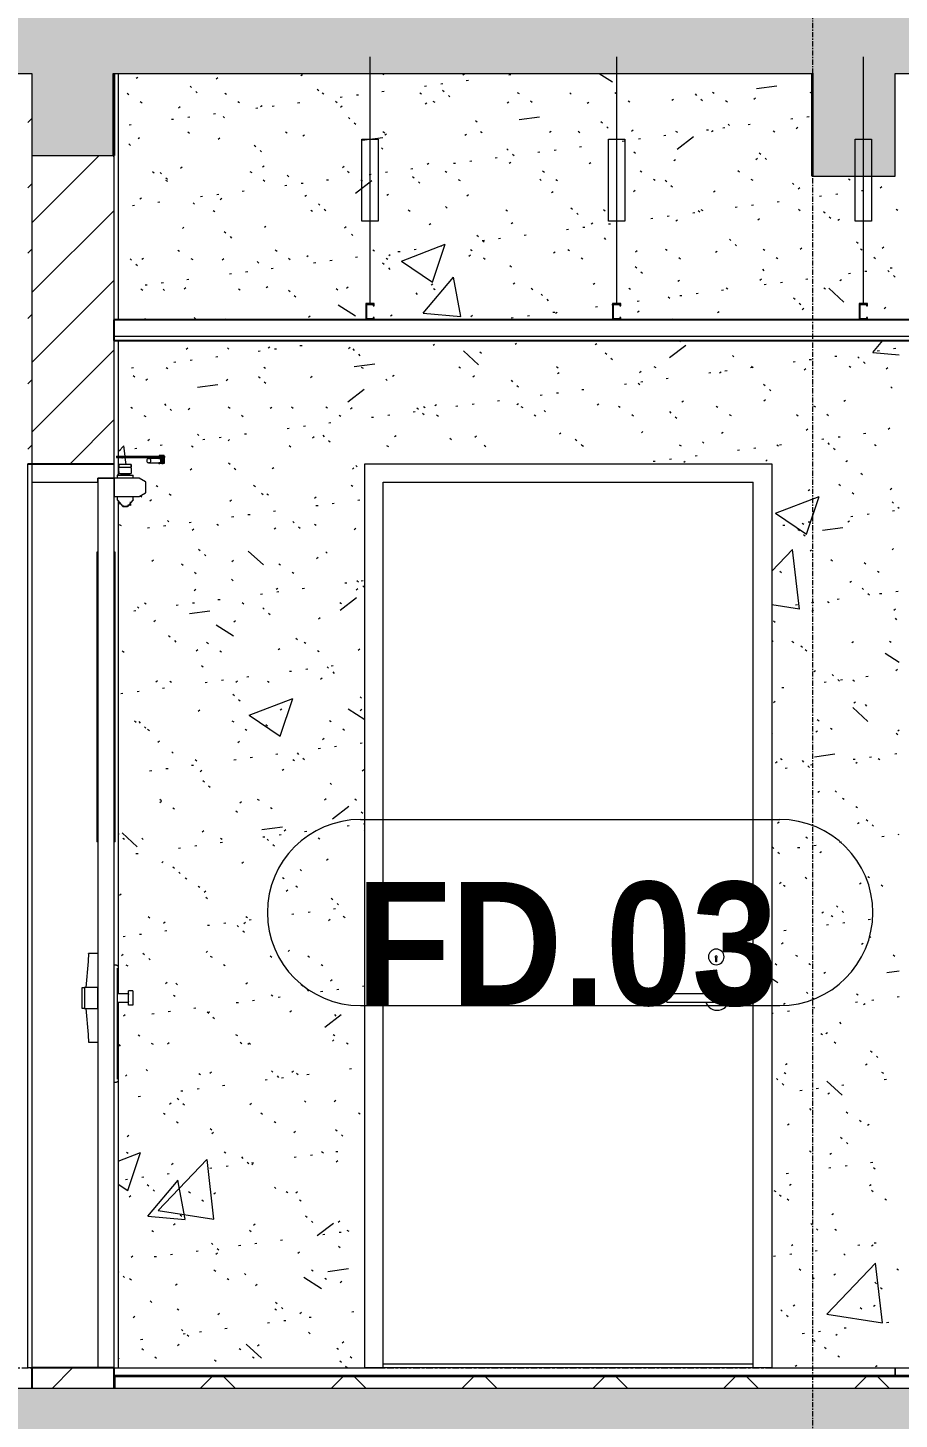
# Model space of a CAD drawing. Header units: millimetres. Extents: x 3451 to 201731, y -8641 to 35300.
# Drawn here: x 26527 to 28647, y 2075 to 5461 of the extents above; entities that cross this region are included whole.
import ezdxf

# ---------------------------------------------------------------- set-up
doc = ezdxf.new("R2010")
doc.units = ezdxf.units.MM
doc.linetypes.add('Centre', pattern=[31.75, 6.35, -4.7625, 15.875, -4.7625])
doc.linetypes.add('Grid Line', pattern=[22.225, 12.7, -3.175, 3.175, -3.175])
for name, color, linetype, lineweight in [('0-1', 7, 'Continuous', 5), ('A-CLNG', 13, 'Continuous', 9), ('A-CLNG-1', 13, 'Continuous', 25), ('A-CLNG-PATT-1', 13, 'Continuous', 9), ('A-DETL-GENF', 92, 'Continuous', 9), ('A-DETL-GENF-1', 7, 'Continuous', 9), ('A-DETL-THIN', 151, 'Continuous', 9), ('A-DOOR', 31, 'Continuous', 9), ('A-DOOR-1', 31, 'Continuous', 18), ('A-DOOR-FRAM', 31, 'Continuous', 9), ('A-DOOR-FRAM-1', 31, 'Continuous', 18), ('A-DOOR-IDEN', 31, 'Continuous', 9), ('A-FLOR-3', 192, 'Continuous', 35), ('A-FLOR-LEVL-2', 51, 'Centre', 9), ('A-FLOR-PATT-3', 8, 'Continuous', 9), ('A-WALL', 113, 'Continuous', 9), ('A-WALL-1', 113, 'Continuous', 25), ('A-WALL-PATT-4', 111, 'Continuous', 9), ('I-WALL', 2, 'Continuous', 9), ('I-WALL-2', 2, 'Continuous', 25), ('S-BEAM-1', 12, 'Continuous', 5), ('S-BEAM-2', 10, 'Continuous', 35), ('S-COLS-1', 7, 'Continuous', 9), ('S-GRID-1', 1, 'Grid Line', 9), ('S-STRS', 31, 'Continuous', 9)]:
    doc.layers.add(name, color=color, linetype=linetype, lineweight=lineweight)
doc.styles.add('Arial_B_1', font='arialbd.ttf', dxfattribs={"width": 0.9, "height": 300})

# ---------------------------------------------------------------- blocks, each defined once
blk = doc.blocks.new('NCV_TKTC_KET CAU_rvt-1-TKCS_MẶT CẮT C')
at = {"layer": 'S-BEAM-1'}
for points in [[(26737.4, 5150), (26737.4, 5350), (26735.3, 5350), (26735.3, 5150)], [(28435.3, 5100), (28436.9, 5100), (28435.3, 5152.2)]]:
    blk.add_hatch(color=256, dxfattribs=at).paths.add_polyline_path(points)
at = {"layer": 'S-BEAM-2'}
for p, q in [((26737.4, 5150), (26737.4, 5350)), ((28435.3, 5350.1), (28435.3, 5100)), ((26735.3, 5150), (26737.4, 5150))]:
    blk.add_line(p, q, dxfattribs=at)
at = {"layer": 'S-COLS-1'}
blk.add_line((28636.9, 2180), (28636.9, 2200), dxfattribs=at)
blk = doc.blocks.new('FD_02 - FD_03 - FD_03-KY THUAT-900x2200mm-801876-TKCS_MẶT CẮT C')
at = {"layer": 'A-DOOR'}
for p, q in [((28201, 3188.3), (28201, 3197.7)), ((28202.9, 3188.3), (28201, 3188.3)), ((28202.9, 3197.7), (28202.9, 3188.3)), ((28186.9, 3110), (28081.9, 3110)), ((28081.9, 3100), (28081.9, 3110)), ((28081.9, 3090), (28081.9, 3100)), ((28081.9, 3090), (28186.9, 3090)), ((27391.9, 2210), (28291.9, 2210))]:
    blk.add_line(p, q, dxfattribs=at)
at = {"layer": 'A-DOOR', "flags": 128}
for points in [[(28201.9, 3110), (28201.9, 3110), (28201.9, 3110), (28201.8, 3110), (28201.7, 3110), (28201.6, 3110), (28201.5, 3110), (28201.4, 3110), (28201.2, 3110), (28201, 3110), (28200.8, 3110), (28200.5, 3110), (28200.2, 3110), (28200, 3110), (28199.6, 3110), (28199.3, 3110), (28199, 3110), (28198.6, 3110), (28198.2, 3110), (28197.8, 3110), (28197.4, 3110), (28196.9, 3110), (28196.5, 3110), (28196, 3110), (28195.5, 3110), (28195, 3110), (28194.5, 3110), (28194, 3110), (28193.5, 3110), (28192.9, 3110), (28192.4, 3110), (28191.8, 3110), (28191.2, 3110), (28190.7, 3110), (28190.1, 3110), (28189.5, 3110), (28188.9, 3110), (28188.3, 3110), (28187.7, 3110), (28187.1, 3110), (28186.9, 3110)], [(28186.9, 3090), (28187.5, 3090), (28188.1, 3090), (28188.7, 3090), (28189.3, 3090), (28189.9, 3090), (28190.5, 3090), (28191.1, 3090), (28191.7, 3090), (28192.2, 3090), (28192.8, 3090), (28193.3, 3090), (28193.9, 3090), (28194.4, 3090), (28194.9, 3090), (28195.4, 3090), (28195.9, 3090), (28196.4, 3090), (28196.8, 3090), (28197.3, 3090), (28197.7, 3090), (28198.1, 3090), (28198.5, 3090), (28198.9, 3090), (28199.2, 3090), (28199.6, 3090), (28199.9, 3090), (28200.2, 3090), (28200.4, 3090), (28200.7, 3090), (28200.9, 3090), (28201.1, 3090), (28201.3, 3090), (28201.5, 3090), (28201.6, 3090), (28201.7, 3090), (28201.8, 3090), (28201.9, 3090), (28201.9, 3090), (28201.9, 3090)]]:
    blk.add_lwpolyline(points, dxfattribs=at)
at = {"layer": 'A-DOOR'}
for centre, radius, start, end in [((28201.9, 3200), 19, 0, 180), ((28201.9, 3200), 19, 180, 360), ((28201.9, 3200), 2.5, 293.4206, 247.0082), ((28204.4, 3100), 30, 0, 161.0721), ((28204.4, 3100), 30, 198.7162, 0), ((28201.9, 3100), 10, 75, 105), ((28201.9, 3100), 10, 255, 285), ((28201.9, 3100), 10, 0, 45), ((28201.9, 3100), 10, 315, 0)]:
    blk.add_arc(centre, radius, start, end, dxfattribs=at)
at = {"layer": 'A-DOOR-FRAM'}
for p, q in [((27391.9, 2200), (27391.9, 4355)), ((27391.9, 4355), (28291.9, 4355)), ((28291.9, 2200), (28291.9, 4355)), ((27346.9, 2200), (27391.9, 2200)), ((28336.9, 2200), (28291.9, 2200))]:
    blk.add_line(p, q, dxfattribs=at)
blk = doc.blocks.new('FD_01 - FD_01-1200x2200mm-1787917-TKCS_MẶT CẮT C')
at = {"layer": 'A-DOOR'}
for p, q in [((26743.4, 4418.5), (26772.7, 4418.5)), ((26743.4, 4418.5), (26743.4, 4415.5)), ((26743.4, 4415.5), (26772.7, 4415.5)), ((26757.9, 4414.5), (26755.9, 4414.5)), ((26755.9, 4414.5), (26757.9, 4414.5)), ((26823.9, 4414.5), (26757.9, 4414.5)), ((26772.7, 4418.5), (26773.9, 4418.5)), ((26772.7, 4415.5), (26773.9, 4415.5)), ((26773.4, 4418.5), (26772.8, 4418.5)), ((26772.8, 4418.5), (26773.4, 4418.5)), ((26773.4, 4415.5), (26772.8, 4415.5)), ((26772.8, 4415.5), (26773.4, 4415.5)), ((26773.9, 4418.5), (26799.5, 4418.5)), ((26773.9, 4415.5), (26799.5, 4415.5)), ((26799.5, 4418.5), (26800.5, 4418.5)), ((26799.5, 4415.5), (26800.5, 4415.5)), ((26800.5, 4418.5), (26851.1, 4418.5)), ((26800.5, 4415.5), (26851.1, 4415.5)), ((26851.7, 4412.5), (26821.6, 4412.5)), ((26821.6, 4402.5), (26851.7, 4402.5)), ((26823.9, 4414.5), (26825.9, 4414.5)), ((26825.9, 4414.5), (26823.9, 4414.5)), ((26847.7, 4414.5), (26845.7, 4414.5)), ((26846.7, 4414.5), (26846.7, 4411.5)), ((26848.3, 4414.5), (26846.7, 4414.5)), ((26846.7, 4414.5), (26847.3, 4414.5)), ((26846.7, 4403.5), (26846.7, 4400.5)), ((26847.2, 4420.3), (26847.2, 4418.5)), ((26847.2, 4420.3), (26859.2, 4420.3)), ((26859.2, 4420.3), (26847.2, 4420.3)), ((26847.3, 4414.5), (26847.3, 4411.5)), ((26847.3, 4403.5), (26847.3, 4400.5)), ((26847.7, 4414.5), (26848.8, 4414.5)), ((26848.2, 4415.5), (26848.2, 4414.5)), ((26848.4, 4414.5), (26848.2, 4414.5)), ((26848.2, 4414.5), (26848.3, 4414.5)), ((26848.8, 4414.5), (26851.5, 4414.5)), ((26848.8, 4411.5), (26848.8, 4414.5)), ((26848.8, 4400.5), (26848.8, 4403.5)), ((26849.9, 4411.5), (26851.7, 4411.5)), ((26851.7, 4403.5), (26849.9, 4403.5)), ((26853.2, 4418.5), (26850.7, 4418.5)), ((26850.7, 4418.5), (26853.2, 4418.5)), ((26853.2, 4415.5), (26850.7, 4415.5)), ((26850.7, 4415.5), (26853.2, 4415.5)), ((26850.7, 4415.5), (26853.2, 4415.5)), ((26853.2, 4415.5), (26850.7, 4415.5)), ((26851.1, 4418.5), (26852.7, 4418.5)), ((26852.7, 4418.5), (26851.1, 4418.5)), ((26851.1, 4415.5), (26852.7, 4415.5)), ((26852.7, 4415.5), (26851.1, 4415.5)), ((26851.5, 4414.5), (26854.6, 4414.5)), ((26851.6, 4418.5), (26853.2, 4418.5)), ((26853.2, 4418.5), (26851.6, 4418.5)), ((26851.7, 4411.5), (26852, 4411.5)), ((26852, 4403.5), (26851.7, 4403.5)), ((26852, 4411.5), (26853.8, 4411.5)), ((26853.8, 4403.5), (26852, 4403.5)), ((26852.7, 4418.5), (26860.4, 4418.5)), ((26852.7, 4415.5), (26860.4, 4415.5)), ((26855.5, 4414.5), (26853.5, 4414.5)), ((26853.8, 4403.5), (26853.8, 4411.5)), ((26856.2, 4414.5), (26854.2, 4414.5)), ((26854.5, 4414.5), (26856.7, 4414.5)), ((26854.6, 4414.5), (26854.6, 4400.5)), ((26856.4, 4414.5), (26854.9, 4414.5)), ((26855.5, 4414.5), (26857, 4414.5)), ((26857, 4414.5), (26859.4, 4414.5)), ((26857, 4400.5), (26857, 4414.5)), ((26858.2, 4414.5), (26858.2, 4415.5)), ((26859.2, 4418.5), (26859.2, 4420.3)), ((26859.7, 4400.5), (26859.7, 4414.5)), ((26860.4, 4418.5), (26860.4, 4418.5)), ((26860.4, 4415.5), (26860.4, 4415.5)), ((26860.8, 4415.5), (26860.8, 4418.5)), ((26744.8, 4372), (26744.8, 4365)), ((26745.5, 4372), (26744.8, 4372)), ((26744.8, 4372), (26759.3, 4372)), ((26748.9, 4398), (26749.1, 4398)), ((26748.9, 4392), (26748.9, 4398)), ((26749.1, 4392), (26748.9, 4392)), ((26748.9, 4381.1), (26748.9, 4389.4)), ((26748.9, 4376), (26778.9, 4376)), ((26748.9, 4376), (26754.3, 4376)), ((26754.3, 4376), (26761.7, 4376)), ((26754.3, 4374), (26754.3, 4376)), ((26758, 4374), (26754.3, 4374)), ((26755.4, 4374), (26755.4, 4372)), ((26756.6, 4374), (26755.4, 4374)), ((26755.4, 4374), (26755.7, 4374)), ((26755.7, 4374), (26756.6, 4374)), ((26762, 4374), (26758, 4374)), ((26758, 4374), (26762, 4374)), ((26761.7, 4374), (26758, 4374)), ((26759.3, 4372), (26783.9, 4372)), ((26761.7, 4376), (26771.7, 4376)), ((26761.7, 4376), (26761.7, 4374)), ((26766.7, 4374), (26761.7, 4374)), ((26766.7, 4374), (26762, 4374)), ((26762, 4374), (26766.7, 4374)), ((26766.7, 4374), (26770.7, 4374)), ((26773.1, 4374), (26766.7, 4374)), ((26771.7, 4374), (26766.7, 4374)), ((26770.7, 4374), (26773.4, 4374)), ((26771.7, 4376), (26774.4, 4376)), ((26771.7, 4374), (26771.7, 4376)), ((26773.1, 4374), (26771.7, 4374)), ((26772.6, 4376), (26778.9, 4376)), ((26773.4, 4374), (26773.1, 4374)), ((26774.4, 4374), (26773.1, 4374)), ((26773.4, 4372), (26773.4, 4374)), ((26774.4, 4374), (26774.4, 4376)), ((26778.7, 4398), (26778.9, 4398)), ((26778.9, 4392), (26778.7, 4392)), ((26778.9, 4398), (26778.9, 4392)), ((26778.9, 4389.4), (26778.9, 4381.1)), ((26778.9, 4376), (26778.9, 4376)), ((26783.9, 4372), (26783.2, 4372)), ((26783.9, 4365), (26783.9, 4372)), ((26845.7, 4400.5), (26847.7, 4400.5)), ((26847.3, 4400.5), (26848.8, 4400.5)), ((26848.8, 4400.5), (26847.7, 4400.5)), ((26851.5, 4400.5), (26848.8, 4400.5)), ((26854.6, 4400.5), (26851.5, 4400.5)), ((26853.5, 4400.5), (26855.5, 4400.5)), ((26854.9, 4400.5), (26856.2, 4400.5)), ((26857, 4400.5), (26855.5, 4400.5)), ((26859.2, 4400.5), (26857, 4400.5)), ((26744.9, 4320), (26744.9, 4312.4)), ((26745.1, 4311.7), (26758.1, 4296.3)), ((26770.6, 4296.3), (26783.6, 4311.7)), ((26783.9, 4312.4), (26783.9, 4320)), ((26760.7, 4297), (26758.8, 4297)), ((26758.8, 4297), (26760.7, 4297)), ((26760.9, 4296), (26767.9, 4296)), ((26767.9, 4296), (26760.9, 4296)), ((26769.9, 4297), (26768, 4297)), ((26768, 4297), (26769.9, 4297)), ((26697.4, 4185), (26695.4, 4185)), ((26695.4, 4185), (26695.4, 3480)), ((26739.4, 4185), (26737.4, 4185)), ((26739.4, 3480), (26739.4, 4185)), ((26697.4, 3480), (26695.4, 3480)), ((26739.4, 3480), (26737.4, 3480)), ((26673.8, 3188.9), (26668.8, 3125.4)), ((26697.4, 3208), (26675.3, 3208)), ((26675.3, 3207.5), (26675.3, 3208)), ((26743.4, 3180), (26737.4, 3180)), ((26745.4, 2902.5), (26745.4, 3172.5)), ((26659.3, 3074.6), (26659.3, 3125.4)), ((26659.3, 3125.4), (26665.6, 3125.4)), ((26665.6, 3125.4), (26665.6, 3074.6)), ((26697.4, 3125.4), (26665.6, 3125.4)), ((26697.4, 3074.6), (26697.4, 3125.4)), ((26772.4, 3110), (26772.4, 3117.5)), ((26782.4, 3117.5), (26772.4, 3117.5)), ((26782.4, 3117.5), (26782.4, 3110)), ((26772.4, 3110), (26745.4, 3110)), ((26745.4, 3107.1), (26745.4, 3109.7)), ((26745.4, 3090.3), (26745.4, 3092.9)), ((26745.4, 3090), (26772.4, 3090)), ((26772.4, 3100), (26772.4, 3110)), ((26772.4, 3109.7), (26772.4, 3108.7)), ((26772.4, 3090), (26772.4, 3100)), ((26772.4, 3091.3), (26772.4, 3090.3)), ((26772.4, 3082.5), (26772.4, 3090)), ((26782.4, 3082.5), (26772.4, 3082.5)), ((26782.4, 3110), (26782.4, 3100)), ((26782.4, 3100), (26782.4, 3090)), ((26782.4, 3090), (26782.4, 3082.5)), ((26665.6, 3074.6), (26659.3, 3074.6)), ((26665.6, 3074.6), (26697.4, 3074.6)), ((26668.8, 3074.6), (26673.8, 3011.1)), ((26675.3, 2992.1), (26675.3, 2992.5)), ((26675.3, 2992.1), (26697.4, 2992.1)), ((26747.4, 3006), (26745.4, 3006)), ((26747.4, 2995.1), (26745.4, 2995.1)), ((26747.4, 3003), (26747.4, 3003)), ((26747.4, 3003), (26747.4, 2997)), ((26747.4, 2997), (26747.4, 2997)), ((26747.4, 2995.1), (26747.4, 2995.1)), ((26747.4, 2995.1), (26747.4, 2981.2)), ((26747.4, 2981.2), (26747.4, 2981.2)), ((26745.4, 2977.7), (26747.4, 2977.7)), ((26737.4, 2895), (26743.4, 2895))]:
    blk.add_line(p, q, dxfattribs=at)
at = {"layer": 'A-DOOR', "flags": 128}
for points in [[(26851, 4407.5), (26851, 4408.3), (26850.9, 4409), (26850.7, 4409.7), (26850.5, 4410.4), (26850.2, 4411), (26849.9, 4411.5)], [(26849.9, 4403.5), (26850.2, 4404), (26850.5, 4404.6), (26850.7, 4405.3), (26850.9, 4406), (26851, 4406.7), (26851, 4407.5)], [(26745.1, 4311.7), (26745.1, 4311.7), (26745.1, 4311.8), (26745, 4311.8), (26745, 4311.8), (26745, 4311.9), (26745, 4311.9), (26745, 4312), (26744.9, 4312), (26744.9, 4312), (26744.9, 4312.1), (26744.9, 4312.1), (26744.9, 4312.2), (26744.9, 4312.2), (26744.9, 4312.3), (26744.9, 4312.3), (26744.9, 4312.3), (26744.9, 4312.4), (26744.9, 4312.4)], [(26783.9, 4312.4), (26783.9, 4312.4), (26783.9, 4312.3), (26783.9, 4312.3), (26783.8, 4312.2), (26783.8, 4312.2), (26783.8, 4312.1), (26783.8, 4312.1), (26783.8, 4312.1), (26783.8, 4312), (26783.8, 4312), (26783.8, 4311.9), (26783.7, 4311.9), (26783.7, 4311.9), (26783.7, 4311.8), (26783.7, 4311.8), (26783.6, 4311.7), (26783.6, 4311.7), (26783.6, 4311.7)], [(26758.8, 4296), (26758.8, 4296), (26758.7, 4296), (26758.7, 4296), (26758.6, 4296), (26758.6, 4296), (26758.6, 4296), (26758.5, 4296), (26758.5, 4296), (26758.5, 4296.1), (26758.4, 4296.1), (26758.4, 4296.1), (26758.4, 4296.1), (26758.3, 4296.1), (26758.3, 4296.1), (26758.3, 4296.2), (26758.2, 4296.2), (26758.2, 4296.2), (26758.2, 4296.2), (26758.2, 4296.3), (26758.1, 4296.3), (26758.1, 4296.3), (26758.1, 4296.3)], [(26758.8, 4296), (26758.8, 4296), (26758.8, 4296), (26758.8, 4296), (26758.9, 4296), (26758.9, 4296), (26758.9, 4296), (26759, 4296), (26759.1, 4296), (26759.1, 4296), (26759.2, 4296), (26759.3, 4296), (26759.4, 4296), (26759.5, 4296), (26759.6, 4296), (26759.8, 4296), (26759.9, 4296), (26760, 4296), (26760.2, 4296), (26760.3, 4296), (26760.5, 4296), (26760.6, 4296), (26760.8, 4296), (26761, 4296), (26761.2, 4296), (26761.4, 4296), (26761.5, 4296), (26761.7, 4296), (26761.9, 4296), (26762.1, 4296), (26762.3, 4296), (26762.6, 4296), (26762.8, 4296), (26763, 4296), (26763.2, 4296), (26763.4, 4296), (26763.6, 4296), (26763.9, 4296), (26764.1, 4296), (26764.3, 4296), (26764.5, 4296), (26764.7, 4296), (26765, 4296), (26765.2, 4296), (26765.4, 4296), (26765.6, 4296), (26765.8, 4296), (26766.1, 4296), (26766.3, 4296), (26766.5, 4296), (26766.7, 4296), (26766.9, 4296), (26767.1, 4296), (26767.3, 4296), (26767.5, 4296), (26767.6, 4296), (26767.8, 4296), (26768, 4296), (26768.2, 4296), (26768.3, 4296), (26768.5, 4296), (26768.6, 4296), (26768.8, 4296), (26768.9, 4296), (26769, 4296), (26769.1, 4296), (26769.3, 4296), (26769.4, 4296), (26769.4, 4296), (26769.5, 4296), (26769.6, 4296), (26769.7, 4296), (26769.7, 4296), (26769.8, 4296), (26769.8, 4296), (26769.9, 4296), (26769.9, 4296), (26769.9, 4296), (26769.9, 4296)], [(26769.9, 4296), (26769.9, 4296), (26769.9, 4296), (26769.9, 4296), (26769.9, 4296), (26769.8, 4296), (26769.8, 4296), (26769.7, 4296), (26769.7, 4296), (26769.6, 4296), (26769.5, 4296), (26769.4, 4296), (26769.3, 4296), (26769.2, 4296), (26769.1, 4296), (26769, 4296), (26768.8, 4296), (26768.7, 4296), (26768.6, 4296), (26768.4, 4296), (26768.2, 4296), (26768.1, 4296), (26767.9, 4296), (26767.7, 4296), (26767.6, 4296), (26767.4, 4296), (26767.2, 4296), (26767, 4296), (26766.8, 4296), (26766.6, 4296), (26766.4, 4296), (26766.2, 4296), (26766, 4296), (26765.7, 4296), (26765.5, 4296), (26765.3, 4296), (26765.1, 4296), (26764.9, 4296), (26764.6, 4296), (26764.4, 4296), (26764.2, 4296), (26764, 4296), (26763.8, 4296), (26763.5, 4296), (26763.3, 4296), (26763.1, 4296), (26762.9, 4296), (26762.7, 4296), (26762.5, 4296), (26762.2, 4296), (26762, 4296), (26761.8, 4296), (26761.6, 4296), (26761.5, 4296), (26761.3, 4296), (26761.1, 4296), (26760.9, 4296), (26760.7, 4296), (26760.6, 4296), (26760.4, 4296), (26760.3, 4296), (26760.1, 4296), (26760, 4296), (26759.8, 4296), (26759.7, 4296), (26759.6, 4296), (26759.5, 4296), (26759.4, 4296), (26759.3, 4296), (26759.2, 4296), (26759.1, 4296), (26759, 4296), (26759, 4296), (26758.9, 4296), (26758.9, 4296), (26758.8, 4296), (26758.8, 4296), (26758.8, 4296), (26758.8, 4296)], [(26770.6, 4296.3), (26770.6, 4296.3), (26770.6, 4296.3), (26770.6, 4296.2), (26770.5, 4296.2), (26770.5, 4296.2), (26770.5, 4296.2), (26770.4, 4296.2), (26770.4, 4296.1), (26770.4, 4296.1), (26770.4, 4296.1), (26770.3, 4296.1), (26770.3, 4296.1), (26770.3, 4296.1), (26770.2, 4296), (26770.2, 4296), (26770.1, 4296), (26770.1, 4296), (26770.1, 4296), (26770, 4296), (26770, 4296), (26770, 4296), (26769.9, 4296)], [(26675.3, 3208), (26675.3, 3207.5), (26675.2, 3206.1), (26675, 3203.8), (26674.7, 3200.8), (26674.5, 3197.2), (26674.1, 3193.1), (26673.8, 3188.9)], [(26743.4, 3180), (26743.4, 3180), (26743.5, 3180), (26743.6, 3180), (26743.7, 3180), (26743.8, 3180), (26743.8, 3179.9), (26743.9, 3179.9), (26744, 3179.9), (26744.1, 3179.9), (26744.1, 3179.8), (26744.2, 3179.8), (26744.3, 3179.8), (26744.4, 3179.7), (26744.4, 3179.7), (26744.5, 3179.7), (26744.6, 3179.6), (26744.6, 3179.6), (26744.7, 3179.5), (26744.7, 3179.4), (26744.8, 3179.4), (26744.9, 3179.3), (26744.9, 3179.3), (26745, 3179.2), (26745, 3179.1), (26745, 3179.1), (26745.1, 3179), (26745.1, 3178.9), (26745.2, 3178.9), (26745.2, 3178.8), (26745.2, 3178.7), (26745.3, 3178.6), (26745.3, 3178.6), (26745.3, 3178.5), (26745.3, 3178.4), (26745.3, 3178.3), (26745.3, 3178.3), (26745.4, 3178.2), (26745.4, 3178.1), (26745.4, 3178), (26745.4, 3178)], [(26673.8, 3011.1), (26674.1, 3006.9), (26674.5, 3002.8), (26674.7, 2999.2), (26675, 2996.2), (26675.2, 2993.9), (26675.3, 2992.5), (26675.3, 2992.1)], [(26745.4, 2897), (26745.4, 2896.9), (26745.4, 2896.8), (26745.3, 2896.8), (26745.3, 2896.7), (26745.3, 2896.6), (26745.3, 2896.5), (26745.3, 2896.4), (26745.3, 2896.4), (26745.2, 2896.3), (26745.2, 2896.2), (26745.2, 2896.1), (26745.1, 2896.1), (26745.1, 2896), (26745.1, 2895.9), (26745, 2895.9), (26745, 2895.8), (26744.9, 2895.7), (26744.9, 2895.7), (26744.8, 2895.6), (26744.8, 2895.6), (26744.7, 2895.5), (26744.6, 2895.5), (26744.6, 2895.4), (26744.5, 2895.4), (26744.4, 2895.3), (26744.4, 2895.3), (26744.3, 2895.2), (26744.2, 2895.2), (26744.2, 2895.2), (26744.1, 2895.1), (26744, 2895.1), (26743.9, 2895.1), (26743.9, 2895.1), (26743.8, 2895), (26743.7, 2895), (26743.6, 2895), (26743.5, 2895), (26743.5, 2895), (26743.4, 2895), (26743.4, 2895)]]:
    blk.add_lwpolyline(points, dxfattribs=at)
at = {"layer": 'A-DOOR'}
for centre, major_axis, ratio, start_param, end_param in [((26845.7, 4407.5), (0, 7), 0.259156, 0, 0.785398), ((26845.7, 4407.5), (0, 7), 0.259156, 2.356194, 3.141593), ((26847.7, 4407.5), (0, 7), 0.259156, 0, 1.047198), ((26847.7, 4407.5), (0, 7), 0.259156, 2.094395, 3.141593), ((26853.5, 4407.5), (0, 7), 0.259156, 0, 1.570796), ((26853.5, 4407.5), (0, 7), 0.259156, 1.570796, 3.141593), ((26852.9, 4407.5), (0, 2.5), 0.259156, 4.712389, 7.853982), ((26852.9, 4407.5), (0, 2.5), 0.259156, 4.712389, 7.853982), ((26852.9, 4407.5), (0, 2.5), 0.259156, 1.570796, 4.712389), ((26852.9, 4407.5), (0, 2.5), 0.259156, 1.570796, 4.712389), ((26855.5, 4407.5), (0, 7), 0.259156, 0, 1.570796), ((26855.5, 4407.5), (0, 7), 0.259156, 1.570796, 3.141593), ((26850.8, 4407.5), (0, 5), 0.965835, 4.942493, 5.632805), ((26850.8, 4407.5), (0, 5), 0.965835, 3.791973, 4.482285), ((26851.7, 4407.5), (0, 5), 0.965835, 5.235988, 5.759587), ((26851.7, 4407.5), (0, 5), 0.965835, 3.665191, 4.18879), ((26854.9, 4407.5), (0, 2.5), 0.259156, 4.712389, 7.853982), ((26854.9, 4407.5), (0, 2.5), 0.259156, 1.570796, 4.712389), ((26748.9, 4386), (0, 12), 0.000349, 5.323254, 6.283185), ((26748.9, 4386), (0, 6), 0.000349, 5.323254, 6.283185), ((26748.9, 4388), (0, 12), 0.000349, 2.181662, 3.141593), ((26778.9, 4386), (0, 12), 0.000349, 5.323254, 6.283185), ((26778.9, 4386), (0, 6), 0.000349, 5.323254, 6.283185), ((26778.9, 4388), (0, 12), 0.000349, 2.181662, 3.141593)]:
    blk.add_ellipse(centre, major_axis=major_axis, ratio=ratio, start_param=start_param, end_param=end_param, dxfattribs=at)
at = {"layer": 'A-DOOR-1'}
for p, q in [((26778.7, 4398), (26749.1, 4398)), ((26749.1, 4398), (26749.1, 4392)), ((26749.1, 4392), (26778.7, 4392)), ((26778.7, 4392), (26778.7, 4398)), ((26737.4, 4365), (26697.4, 4365)), ((26697.4, 4365), (26697.4, 2200)), ((26737.4, 2200), (26737.4, 4365)), ((26797.2, 4365), (26737.4, 4365)), ((26737.4, 4365), (26737.4, 4320)), ((26813.7, 4356.1), (26798.2, 4364.7)), ((26814.7, 4330.7), (26814.7, 4354.3)), ((26737.4, 4320), (26797.2, 4320)), ((26798.2, 4320.3), (26813.7, 4328.9)), ((26697.4, 2200), (26737.4, 2200))]:
    blk.add_line(p, q, dxfattribs=at)
at = {"layer": 'A-DOOR-1', "flags": 128}
for points in [[(26826.8, 4407.5), (26826.7, 4408.7), (26826.2, 4409.8), (26825.5, 4410.8), (26824.6, 4411.6), (26823.5, 4412.2), (26822.3, 4412.5), (26821, 4412.5), (26819.8, 4412.2), (26818.7, 4411.6), (26817.8, 4410.8), (26817.1, 4409.8), (26816.6, 4408.7), (26816.5, 4407.5)], [(26816.5, 4407.5), (26816.6, 4406.3), (26817.1, 4405.2), (26817.8, 4404.2), (26818.7, 4403.4), (26819.8, 4402.8), (26821, 4402.5), (26822.3, 4402.5), (26823.5, 4402.8), (26824.6, 4403.4), (26825.5, 4404.2), (26826.2, 4405.2), (26826.7, 4406.3), (26826.8, 4407.5)]]:
    blk.add_lwpolyline(points, dxfattribs=at)
at = {"layer": 'A-DOOR-1'}
for centre, start, end in [((26797.2, 4363), 60.8025, 90), ((26812.7, 4354.3), 0, 60.8025), ((26797.2, 4322), 270, 299.1975), ((26812.7, 4330.7), 299.1975, 0)]:
    blk.add_arc(centre, 2, start, end, dxfattribs=at)
at = {"layer": 'A-DOOR-FRAM'}
blk.add_line((26537.4, 4355), (26537.4, 2200), dxfattribs=at)
at = {"layer": 'A-DOOR-FRAM-1'}
for p, q in [((26737.4, 4400), (26537.4, 4400)), ((26537.4, 4400), (26537.4, 4355)), ((26737.4, 4365), (26737.4, 4400)), ((26537.4, 4355), (26697.4, 4355)), ((26697.4, 4355), (26697.4, 4365)), ((26697.4, 4365), (26737.4, 4365))]:
    blk.add_line(p, q, dxfattribs=at)
blk = doc.blocks.new('Repeating Detail - THANH TREO TRẦN 600-V269-TKCS_MẶT CẮT C')
at = {"layer": 'A-DETL-GENF'}
for points in [[(27349.8, 4750), (27369.8, 4750), (27369.8, 4756), (27367.3, 4752.5), (27352.3, 4752.5), (27352.3, 4787.5), (27367.3, 4787.5), (27369.8, 4784), (27369.8, 4790), (27349.8, 4790)], [(27949.8, 4750), (27969.8, 4750), (27969.8, 4756), (27967.3, 4752.5), (27952.3, 4752.5), (27952.3, 4787.5), (27967.3, 4787.5), (27969.8, 4784), (27969.8, 4790), (27949.8, 4790)], [(28549.8, 4750), (28569.8, 4750), (28569.8, 4756), (28567.3, 4752.5), (28552.3, 4752.5), (28552.3, 4787.5), (28567.3, 4787.5), (28569.8, 4784), (28569.8, 4790), (28549.8, 4790)]]:
    blk.add_hatch(color=256, dxfattribs=at).paths.add_polyline_path(points)
for p, q in [((27359.8, 4790), (27359.8, 5390)), ((27959.8, 4790), (27959.8, 5390)), ((28559.8, 4790), (28559.8, 5390)), ((27339.8, 5190), (27379.8, 5190)), ((27339.8, 4990), (27339.8, 5190)), ((27379.8, 5190), (27379.8, 4990)), ((27939.8, 5190), (27979.8, 5190)), ((27939.8, 4990), (27939.8, 5190)), ((27979.8, 5190), (27979.8, 4990)), ((28539.8, 5190), (28579.8, 5190)), ((28539.8, 4990), (28539.8, 5190)), ((28579.8, 5190), (28579.8, 4990)), ((27379.8, 4990), (27339.8, 4990)), ((27979.8, 4990), (27939.8, 4990)), ((28579.8, 4990), (28539.8, 4990)), ((27369.8, 4790), (27349.8, 4790)), ((27349.8, 4790), (27349.8, 4750)), ((27369.8, 4790), (27349.8, 4790)), ((27349.8, 4790), (27349.8, 4750)), ((27352.3, 4787.5), (27367.3, 4787.5)), ((27352.3, 4752.5), (27352.3, 4787.5)), ((27352.3, 4752.5), (27352.3, 4787.5)), ((27352.3, 4787.5), (27367.3, 4787.5)), ((27367.3, 4787.5), (27367.3, 4784)), ((27367.3, 4787.5), (27367.3, 4784)), ((27367.3, 4784), (27369.8, 4784)), ((27367.3, 4784), (27369.8, 4784)), ((27369.8, 4784), (27369.8, 4790)), ((27369.8, 4784), (27369.8, 4790)), ((27969.8, 4790), (27949.8, 4790)), ((27949.8, 4790), (27949.8, 4750)), ((27969.8, 4790), (27949.8, 4790)), ((27949.8, 4790), (27949.8, 4750)), ((27952.3, 4787.5), (27967.3, 4787.5)), ((27952.3, 4752.5), (27952.3, 4787.5)), ((27952.3, 4752.5), (27952.3, 4787.5)), ((27952.3, 4787.5), (27967.3, 4787.5)), ((27967.3, 4787.5), (27967.3, 4784)), ((27967.3, 4787.5), (27967.3, 4784)), ((27967.3, 4784), (27969.8, 4784)), ((27967.3, 4784), (27969.8, 4784)), ((27969.8, 4784), (27969.8, 4790)), ((27969.8, 4784), (27969.8, 4790)), ((28569.8, 4790), (28549.8, 4790)), ((28549.8, 4790), (28549.8, 4750)), ((28569.8, 4790), (28549.8, 4790)), ((28549.8, 4790), (28549.8, 4750)), ((28552.3, 4787.5), (28567.3, 4787.5)), ((28552.3, 4752.5), (28552.3, 4787.5)), ((28552.3, 4752.5), (28552.3, 4787.5)), ((28552.3, 4787.5), (28567.3, 4787.5)), ((28567.3, 4787.5), (28567.3, 4784)), ((28567.3, 4787.5), (28567.3, 4784)), ((28567.3, 4784), (28569.8, 4784)), ((28567.3, 4784), (28569.8, 4784)), ((28569.8, 4784), (28569.8, 4790)), ((28569.8, 4784), (28569.8, 4790)), ((27349.8, 4750), (27369.8, 4750)), ((27349.8, 4750), (27369.8, 4750)), ((27367.3, 4752.5), (27352.3, 4752.5)), ((27367.3, 4752.5), (27352.3, 4752.5)), ((27369.8, 4756), (27367.3, 4756)), ((27367.3, 4756), (27367.3, 4752.5)), ((27369.8, 4756), (27367.3, 4756)), ((27367.3, 4756), (27367.3, 4752.5)), ((27369.8, 4750), (27369.8, 4756)), ((27369.8, 4750), (27369.8, 4756)), ((27949.8, 4750), (27969.8, 4750)), ((27949.8, 4750), (27969.8, 4750)), ((27967.3, 4752.5), (27952.3, 4752.5)), ((27967.3, 4752.5), (27952.3, 4752.5)), ((27969.8, 4756), (27967.3, 4756)), ((27967.3, 4756), (27967.3, 4752.5)), ((27969.8, 4756), (27967.3, 4756)), ((27967.3, 4756), (27967.3, 4752.5)), ((27969.8, 4750), (27969.8, 4756)), ((27969.8, 4750), (27969.8, 4756)), ((28549.8, 4750), (28569.8, 4750)), ((28549.8, 4750), (28569.8, 4750)), ((28567.3, 4752.5), (28552.3, 4752.5)), ((28567.3, 4752.5), (28552.3, 4752.5)), ((28569.8, 4756), (28567.3, 4756)), ((28567.3, 4756), (28567.3, 4752.5)), ((28569.8, 4756), (28567.3, 4756)), ((28567.3, 4756), (28567.3, 4752.5)), ((28569.8, 4750), (28569.8, 4756)), ((28569.8, 4750), (28569.8, 4756))]:
    blk.add_line(p, q, dxfattribs=at)
blk = doc.blocks.new('STN_Door Tag - STN_Door Tag-1788670-TKCS_MẶT CẮT C')
at = {"layer": 'A-DOOR-IDEN'}
for p, q in [((34031.7, 10331.8), (35051.8, 10331.8)), ((34031.7, 9879), (35051.8, 9879))]:
    blk.add_line(p, q, dxfattribs=at)
for centre, start, end in [((34031.7, 10105.4), 90, 270), ((35051.8, 10105.4), 270, 90)]:
    blk.add_arc(centre, 226.4, start, end, dxfattribs=at)

msp = doc.modelspace()

# ---------------------------------------------------------------- hatches: boundary and pattern name
at = {"layer": 'A-CLNG-PATT-1'}
h = msp.add_hatch(dxfattribs=at)
h.set_pattern_fill('FP_7', color=256, style=0, pattern_type=2)
h.set_pattern_definition([(0, (49422.43, 14125), (1219.2, 304.8), [50.292, -864.108, 50.292, -864.108, -4876.8]), (0, (49422.43, 14125), (1219.2, 304.8), [-1828.8, 50.292, -1778.508, 50.292, -864.108, -2133.6]), (0, (49422.43, 14125), (1219.2, 304.8), [-4572, 50.292, -559.308, 50.292, -1473.708]), (120, (49879.63, 14277.4), (-873.5645, 903.458), [50.292, -864.108, 50.292, -5740.908]), (120, (49879.63, 14277.4), (-873.5645, 903.458), [-964.692, -864.108, 50.292, -1778.508, -3048]), (120, (49879.63, 14277.4), (-873.5645, 903.458), [-3657.6, 50.292, -864.108, 50.292, -2083.308]), (120, (49879.63, 14277.4), (-873.5645, 903.458), [-4622.292, -559.308, 50.292, -1473.708]), (240, (50032.03, 14887), (-345.6355, -1208.258), [50.292, -864.108, 50.292, -5740.908]), (240, (50032.03, 14887), (-345.6355, -1208.258), [-964.692, -864.108, 50.292, -1778.508, -3048]), (240, (50032.03, 14887), (-345.6355, -1208.258), [-3657.6, 50.292, -864.108, 50.292, -2083.308]), (240, (50032.03, 14887), (-345.6355, -1208.258), [-4622.292, -559.308, 50.292, -1473.708])])
h.paths.add_polyline_path([(39442.6, 4700), (39837.4, 4700), (39837.4, 4710), (26736.9, 4710), (26736.9, 4700), (39121.1, 4700)])
at = {"layer": 'A-DETL-GENF-1'}
for points in [[(40235.6, 4950), (40235.6, 5350), (44235.3, 5350), (44235.3, 4950), (44536.9, 4950), (44536.9, 5550), (23337.4, 5550), (23337.4, 5150), (23535.3, 5150), (23535.3, 5350), (26536.9, 5350), (26536.9, 5150), (26735.3, 5150), (26735.3, 5350), (28436.9, 5350), (28436.9, 5100), (28636.9, 5100), (28636.9, 5350), (30536.9, 5350), (30536.9, 5100), (30735.3, 5100), (30735.3, 5350), (33335.3, 5350), (33335.3, 5100), (33537.4, 5100), (33537.4, 5350), (35535.3, 5350), (35535.3, 5100), (35735.3, 5100), (35735.3, 5350), (39935.6, 5350), (39935.6, 4950), (40085.7, 4950)], [(40235.6, 1550), (40235.6, 1950), (44235.3, 1950), (44235.3, 1550), (44536.9, 1550), (44536.9, 2150), (24936.9, 2150), (24936.9, 1950), (26536.9, 1950), (26536.9, 1750), (26735.3, 1750), (26735.3, 1950), (28436.9, 1950), (28436.9, 1700), (28636.9, 1700), (28636.9, 1950), (30536.9, 1950), (30536.9, 1700), (30735.3, 1700), (30735.3, 1950), (33335.3, 1950), (33335.3, 1700), (33537.4, 1700), (33537.4, 1950), (35535.3, 1950), (35535.3, 1700), (35735.3, 1700), (35735.3, 1950), (39935.6, 1950), (39935.6, 1550)]]:
    msp.add_hatch(color=256, dxfattribs=at).paths.add_polyline_path(points)
at = {"layer": 'A-FLOR-PATT-3'}
h = msp.add_hatch(dxfattribs=at)
h.set_pattern_fill('FP_6', color=256, style=0, pattern_type=2)
h.set_pattern_definition([(45, (49422.43, 14125), (-159.099, 159.099), []), (135, (49422.43, 14125), (-159.099, -159.099), [])])
h.paths.add_polyline_path([(36870.3, 2150), (39837.4, 2150), (39837.4, 2180), (26737.4, 2180), (26737.4, 2150), (35735.3, 2150)])
at = {"layer": 'A-WALL-PATT-4'}
h = msp.add_hatch(dxfattribs=at)
h.set_pattern_fill('FP_15', color=256, style=0, pattern_type=2)
h.set_pattern_definition([(45, (49422.43, 14125), (-79.5495, 79.5495), [])])
h.paths.add_polyline_path([(26527.4, 4400), (26537.4, 4400), (26536.9, 5350), (26527.4, 5350)])
h.paths.add_polyline_path([(26527.4, 5550), (26537.4, 5550), (26536.9, 5600), (26527.4, 5600)])
h = msp.add_hatch(dxfattribs=at)
h.set_pattern_fill('FP_1', color=256, style=0, pattern_type=2)
h.set_pattern_definition([(45, (49422.43, 14125), (-84.8528, 84.8528), [])])
h.paths.add_polyline_path([(26537.4, 2150), (26737.4, 2150), (26737.4, 2200), (26537.4, 2200), (26537.4, 2154.6)])
h.paths.add_polyline_path([(26580.9, 4400), (26737.4, 4400), (26737.4, 5350), (26735.3, 5350), (26735.3, 5150), (26537.4, 5150), (26537.4, 4400)])
h = msp.add_hatch(dxfattribs=at)
h.set_pattern_fill('FP_4', color=256, style=0, pattern_type=2)
h.set_pattern_definition([(50, (49422.4, 14125), (1093.104, -95.634), [114.3, -1257.3]), (355, (49422.4, 14125), (-211.457, 1146.34), [91.44, -1005.84]), (100.451, (49513.5, 14117), (881.656, 1050.7), [97.14, -1068.54]), (46.184, (49422.4, 14429.8), (1626.475, -252.26), [171.45, -1885.95]), (96.636, (49558, 14408.8), (1424.42, 1484.57), [145.71, -1602.81]), (351.184, (49422.4, 14429.8), (1424.43, 1484.55), [137.16, -1508.76]), (21, (49574.8, 14353.6), (909.686, -613.59), [114.3, -1257.3]), (326, (49574.8, 14353.6), (370.81, 1105.13), [91.44, -1005.84]), (71.451, (49650.6, 14302.5), (1280.503, 491.53), [97.14, -1068.54]), (37.5, (49422.43, 14125), (18.5313, 507.33), [50.292, -943.356, 50.292, -970.788, -1009.65]), (37.5, (49422.43, 14125), (18.5313, 507.33), [-2014.728, 50.292, -959.358]), (7.5, (49422.43, 14125), (400.918, 601.084), [50.292, -531.876, 50.292, -920.496, -384.81]), (7.5, (49422.43, 14125), (400.918, 601.084), [-1552.956, 50.292, -334.518]), (327.5, (49082.58, 14125), (813.545, -34.374), [50.292, -330.708, 50.292, -1138.428, -1577.34]), (327.5, (49082.58, 14125), (813.545, -34.374), [-1569.72, 50.292, -1527.048]), (317.5, (48930.2, 14125), (888.775, 152.56), [50.292, -445.008, 50.292, -739.14, -1120.14]), (317.5, (48930.2, 14125), (888.775, 152.56), [-1284.73, 50.29, -1069.85])])
h.paths.add_polyline_path([(26778.9, 4414.5), (26748.9, 4415.5), (26749.1, 4391.8), (26778.9, 4392), (26778.9, 4398)])
h.paths.add_polyline_path([(26747.4, 2200), (27346.9, 2200), (27346.9, 4400), (28336.9, 4400), (28336.9, 2200), (28646.9, 2200), (28646.9, 4700), (26747.4, 4700), (26748.9, 4418.5), (26851.1, 4418.5), (26849.6, 4415.5), (26778.9, 4414.5), (26778.2, 4376.3), (26748.9, 4376.3), (26750.5, 4372), (26783.2, 4372), (26783.2, 4365), (26798.2, 4364.7), (26814.7, 4354.3), (26813.7, 4328.9), (26797.2, 4320), (26783.2, 4320), (26781.9, 4312.4), (26767.5, 4296.3), (26758.1, 4298), (26747.4, 4309), (26747.4, 3109.7), (26782.4, 3108.5), (26782.4, 3091.5), (26747.4, 3090), (26747.4, 2754.1)])
h.paths.add_polyline_path([(26782.4, 3082.5), (26772.4, 3082.5), (26772.4, 3090), (26782.4, 3090)])
h.paths.add_polyline_path([(26772.4, 3110), (26772.4, 3117.5), (26782.4, 3117.5), (26782.4, 3110)])
h.paths.add_polyline_path([(26747.4, 4372), (26748.9, 4372), (26747.4, 4376.3)])
h.paths.add_polyline_path([(26766.7, 4374), (26764.4, 4376), (26769.4, 4375.1)])
h.paths.add_polyline_path([(26758, 4374), (26756.9, 4376), (26759.3, 4374.7)])
h.paths.add_polyline_path([(26778.7, 4392), (26749.1, 4392), (26749.1, 4398), (26778.7, 4398)])
h.paths.add_polyline_path([(26852.7, 4400.5), (26849.6, 4400.5), (26847.7, 4403.5), (26825.8, 4404.6), (26826.7, 4408.7), (26826.7, 4412.1), (26848.4, 4412.2), (26850.5, 4414.5), (26854.6, 4414.5), (26853.1, 4400.5)])
h.paths.add_polyline_path([(26857, 4400.5), (26855.5, 4407.5), (26858.2, 4414.5), (26858.1, 4400.5)])
h.paths.add_polyline_path([(26822.3, 4402.5), (26821, 4402.5), (26822.3, 4411.5)])
h.paths.add_polyline_path([(26858.2, 4415.5), (26852.7, 4416.4), (26852.7, 4418.5), (26860.4, 4418.5), (26859.1, 4415.5)])
h.paths.add_polyline_path([(26772.7, 4415.5), (26773.9, 4415.5), (26772.7, 4417.5)])
h.paths.add_polyline_path([(26799.5, 4415.5), (26800.5, 4415.5), (26799.5, 4417.5)])
h.paths.add_polyline_path([(27862, 4750), (27949.8, 4750), (27949.8, 4790), (27969.8, 4790), (27969.8, 4784), (27967.3, 4787.5), (27952.3, 4786.9), (27952.3, 4752.5), (27967.3, 4752.5), (27969.8, 4756), (27969.8, 4750), (28549.8, 4750), (28549.8, 4790), (28569.8, 4790), (28569.8, 4784), (28567.3, 4787.5), (28552.3, 4787.5), (28552.3, 4752.5), (28567.3, 4752.5), (28569.8, 4756), (28569.8, 4750), (28646.9, 4750), (28646.9, 5350), (28636.9, 5350), (28635.3, 5100), (28435.3, 5100), (28435.3, 5350), (26747.4, 5350), (26747.4, 4750), (27349.8, 4750), (27349.8, 4790), (27369.8, 4790), (27369.8, 4784), (27367.3, 4787.5), (27352.3, 4787.5), (27352.3, 4752.5), (27367.3, 4752.5), (27369.8, 4756), (27369.8, 4750), (27859.4, 4750)])
h = msp.add_hatch(dxfattribs=at)
h.set_pattern_fill('FP_5', color=256, style=0, pattern_type=2)
h.set_pattern_definition([(37.5, (49422.43, 14125), (-4.79953, 146.8239), [5.029, -110.795, 5.029, -124.511, -123.825]), (37.5, (49422.43, 14125), (-4.79953, 146.8239), [-245.364, 5.029, -118.796]), (7.5, (49422.43, 14125), (134.8574, 215.0472), [5.029, -57.455, 5.029, -99.365, -40.005]), (7.5, (49422.43, 14125), (134.8574, 215.0472), [-166.878, 5.029, -34.976]), (327.5, (49328.7, 14125), (237.29776, 0.4316), [5.029, -33.071, 5.029, -132.131, -179.07]), (327.5, (49328.7, 14125), (237.29776, 0.4316), [-175.26, 5.029, -174.041]), (317.5, (49328.7, 14125), (229.067, 66.8792), [5.029, -14.021, 5.029, -84.887, -102.87]), (317.5, (49328.7, 14125), (229.067, 66.8792), [-108.966, 5.029, -97.841])])
h.paths.add_polyline_path([(26778.9, 4414.5), (26748.9, 4415.5), (26749.1, 4391.8), (26778.9, 4392), (26778.9, 4398)])
h.paths.add_polyline_path([(26747.4, 2200), (27346.9, 2200), (27346.9, 4400), (28336.9, 4400), (28336.9, 2200), (28646.9, 2200), (28646.9, 4700), (26747.4, 4700), (26748.9, 4418.5), (26851.1, 4418.5), (26849.6, 4415.5), (26778.9, 4414.5), (26778.2, 4376.3), (26748.9, 4376.3), (26750.5, 4372), (26783.2, 4372), (26783.2, 4365), (26798.2, 4364.7), (26814.7, 4354.3), (26813.7, 4328.9), (26797.2, 4320), (26783.2, 4320), (26781.9, 4312.4), (26767.5, 4296.3), (26758.1, 4298), (26747.4, 4309), (26747.4, 3109.7), (26782.4, 3108.5), (26782.4, 3091.5), (26747.4, 3090), (26747.4, 2754.1)])
h.paths.add_polyline_path([(26782.4, 3082.5), (26772.4, 3082.5), (26772.4, 3090), (26782.4, 3090)])
h.paths.add_polyline_path([(26772.4, 3110), (26772.4, 3117.5), (26782.4, 3117.5), (26782.4, 3110)])
h.paths.add_polyline_path([(26747.4, 4372), (26748.9, 4372), (26747.4, 4376.3)])
h.paths.add_polyline_path([(26766.7, 4374), (26764.4, 4376), (26769.4, 4375.1)])
h.paths.add_polyline_path([(26758, 4374), (26756.9, 4376), (26759.3, 4374.7)])
h.paths.add_polyline_path([(26778.7, 4392), (26749.1, 4392), (26749.1, 4398), (26778.7, 4398)])
h.paths.add_polyline_path([(26852.7, 4400.5), (26849.6, 4400.5), (26847.7, 4403.5), (26825.8, 4404.6), (26826.7, 4408.7), (26826.7, 4412.1), (26848.4, 4412.2), (26850.5, 4414.5), (26854.6, 4414.5), (26853.1, 4400.5)])
h.paths.add_polyline_path([(26857, 4400.5), (26855.5, 4407.5), (26858.2, 4414.5), (26858.1, 4400.5)])
h.paths.add_polyline_path([(26822.3, 4402.5), (26821, 4402.5), (26822.3, 4411.5)])
h.paths.add_polyline_path([(26858.2, 4415.5), (26852.7, 4416.4), (26852.7, 4418.5), (26860.4, 4418.5), (26859.1, 4415.5)])
h.paths.add_polyline_path([(26772.7, 4415.5), (26773.9, 4415.5), (26772.7, 4417.5)])
h.paths.add_polyline_path([(26799.5, 4415.5), (26800.5, 4415.5), (26799.5, 4417.5)])
h.paths.add_polyline_path([(27862, 4750), (27949.8, 4750), (27949.8, 4790), (27969.8, 4790), (27969.8, 4784), (27967.3, 4787.5), (27952.3, 4786.9), (27952.3, 4752.5), (27967.3, 4752.5), (27969.8, 4756), (27969.8, 4750), (28549.8, 4750), (28549.8, 4790), (28569.8, 4790), (28569.8, 4784), (28567.3, 4787.5), (28552.3, 4787.5), (28552.3, 4752.5), (28567.3, 4752.5), (28569.8, 4756), (28569.8, 4750), (28646.9, 4750), (28646.9, 5350), (28636.9, 5350), (28635.3, 5100), (28435.3, 5100), (28435.3, 5350), (26747.4, 5350), (26747.4, 4750), (27349.8, 4750), (27349.8, 4790), (27369.8, 4790), (27369.8, 4784), (27367.3, 4787.5), (27352.3, 4787.5), (27352.3, 4752.5), (27367.3, 4752.5), (27369.8, 4756), (27369.8, 4750), (27859.4, 4750)])

# ---------------------------------------------------------------- linework, layer by layer
at = {"layer": 'A-CLNG'}
msp.add_line((39837.4, 4710), (26736.9, 4710), dxfattribs=at)
at = {"layer": 'A-CLNG-1'}
for p, q in [((27349.8, 4750), (26736.9, 4750)), ((26736.9, 4750), (26736.9, 4700)), ((27949.8, 4750), (27369.8, 4750)), ((28549.8, 4750), (27969.8, 4750)), ((29149.8, 4750), (28569.8, 4750)), ((26736.9, 4700), (39837.4, 4700))]:
    msp.add_line(p, q, dxfattribs=at)
at = {"layer": 'A-DETL-THIN'}
for p, q in [((23535.3, 5350), (26536.9, 5350)), ((26536.9, 5350), (26536.9, 5150)), ((26735.3, 5150), (26735.3, 5350)), ((26735.3, 5350), (28436.9, 5350)), ((28436.9, 5350), (28436.9, 5100)), ((28636.9, 5100), (28636.9, 5350)), ((28636.9, 5350), (30536.9, 5350)), ((26536.9, 5150), (26735.3, 5150)), ((28436.9, 5100), (28636.9, 5100)), ((44536.9, 2150), (24936.9, 2150))]:
    msp.add_line(p, q, dxfattribs=at)
at = {"layer": 'A-FLOR-3'}
for p, q in [((39837.4, 2180), (26737.4, 2180)), ((26737.4, 2180), (26737.4, 2150))]:
    msp.add_line(p, q, dxfattribs=at)
at = {"layer": 'A-FLOR-LEVL-2'}
msp.add_line((3450.8, 2200), (93442.9, 2200), dxfattribs=at)
at = {"layer": 'A-WALL'}
for p, q in [((26737.4, 4400), (26737.4, 5350)), ((26537.4, 5150), (26537.4, 4400)), ((28336.9, 2200), (27346.9, 2200)), ((28636.9, 2200), (28636.9, 2180))]:
    msp.add_line(p, q, dxfattribs=at)
at = {"layer": 'A-WALL-1'}
for p, q in [((26537.4, 4400), (26737.4, 4400)), ((26537.4, 2200), (26537.4, 2150)), ((26737.4, 2200), (26537.4, 2200)), ((26737.4, 2150), (26737.4, 2200))]:
    msp.add_line(p, q, dxfattribs=at)
at = {"layer": 'I-WALL'}
for p, q in [((26747.4, 5350), (26747.4, 4750)), ((26747.4, 4700), (26747.4, 4418.5)), ((26747.4, 4415.5), (26747.4, 4371.8)), ((26527.4, 2200), (26527.4, 4400)), ((27346.9, 2200), (27346.9, 4400)), ((27346.9, 4400), (28336.9, 4400)), ((28336.9, 4400), (28336.9, 2200)), ((26747.4, 4309), (26747.4, 3109.6)), ((26747.4, 3090.3), (26747.4, 2995.1)), ((26747.4, 2981.2), (26747.4, 2200)), ((26537.4, 2200), (26527.4, 2200)), ((26747.4, 2200), (27346.9, 2200)), ((28336.9, 2200), (28707.4, 2200))]:
    msp.add_line(p, q, dxfattribs=at)
at = {"layer": 'I-WALL-2'}
msp.add_line((26527.4, 4400), (26537.4, 4400), dxfattribs=at)
at = {"layer": 'S-GRID-1'}
msp.add_line((28436.9, -1941), (28436.9, 30542.5), dxfattribs=at)
at = {"layer": 'S-STRS'}
msp.add_line((26536.9, 2150), (26536.9, 2200), dxfattribs=at)

# ---------------------------------------------------------------- block references
at = {"layer": '0-1'}
msp.add_blockref('NCV_TKTC_KET CAU_rvt-1-TKCS_MẶT CẮT C', (0, 0), dxfattribs=at)
at = {"layer": 'A-DETL-GENF'}
msp.add_blockref('Repeating Detail - THANH TREO TRẦN 600-V269-TKCS_MẶT CẮT C', (0, 0), dxfattribs=at)
at = {"layer": 'A-DOOR'}
for name in ['FD_01 - FD_01-1200x2200mm-1787917-TKCS_MẶT CẮT C', 'FD_02 - FD_03 - FD_03-KY THUAT-900x2200mm-801876-TKCS_MẶT CẮT C']:
    msp.add_blockref(name, (0, 0), dxfattribs=at)
at = {"layer": 'A-DOOR-IDEN'}
msp.add_blockref('STN_Door Tag - STN_Door Tag-1788670-TKCS_MẶT CẮT C', (-6695.2, -6797.5), dxfattribs=at)

# ---------------------------------------------------------------- texts
at = {"layer": 'A-DOOR-IDEN', "insert": (27838.9, 3230.1), "char_height": 300, "width": 1054.35, "attachment_point": 5, "line_spacing_factor": 0.936439, "style": 'Arial_B_1'}
msp.add_mtext('\\pt6.75,13.5,20.25,27,33.75,40.5,47.25,54,60.75,67.5,74.25,81,87.75,94.5,101.25,108,114.75,121.5,128.25,135,141.75,148.5,155.25,162,168.75,175.5,182.25,189,195.75,202.5,209.25,216;FD.03', dxfattribs=at)

doc.saveas('drawing.dxf')
